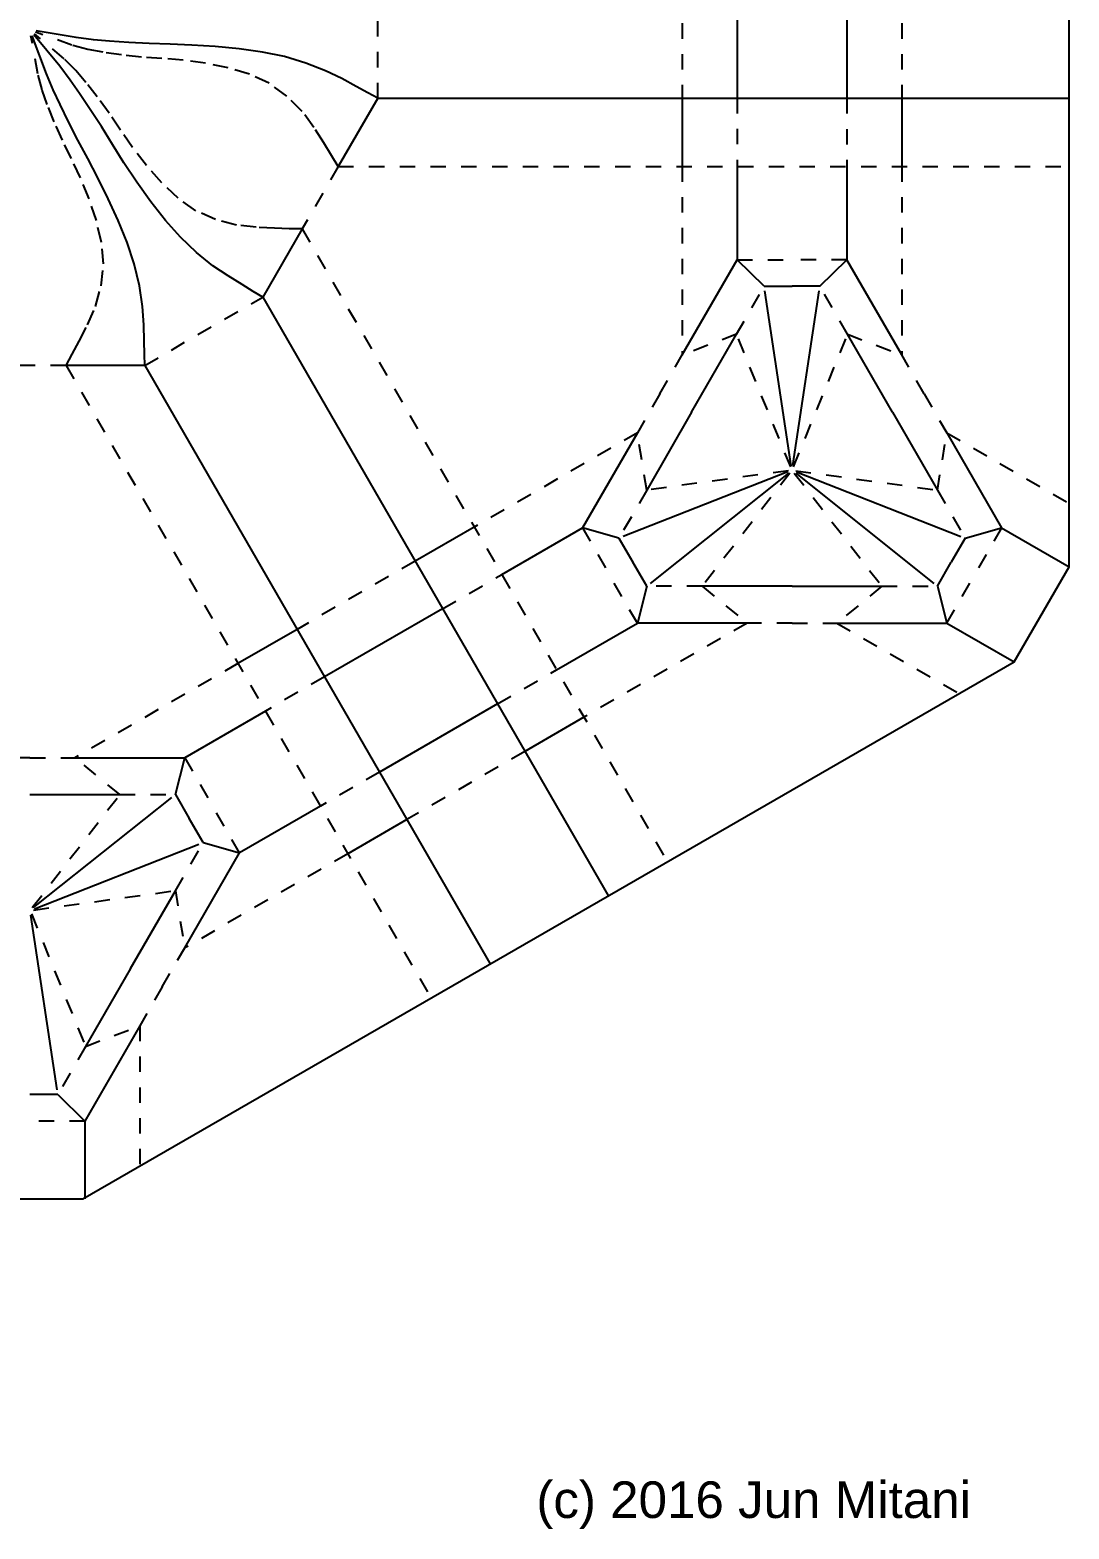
# Model space of a CAD drawing. Extents: x 11 to 201, y -288 to -9.
# Drawn here: x 106 to 201.4, y -287.6 to -150.1 of the extents above; entities that cross this region are included whole.
import ezdxf

# ---------------------------------------------------------------- set-up
doc = ezdxf.new("R2010")
doc.units = 0
for name, pattern in [('AI-LINETYPE-10', [2.822222, 1.411111, -1.411111]), ('AI-LINETYPE-11', [2.822222, 1.411111, -1.411111]), ('AI-LINETYPE-12', [2.822222, 1.411111, -1.411111]), ('AI-LINETYPE-17', [2.822222, 1.411111, -1.411111]), ('AI-LINETYPE-18', [2.822222, 1.411111, -1.411111]), ('AI-LINETYPE-19', [2.822222, 1.411111, -1.411111]), ('AI-LINETYPE-190', [2.822222, 1.411111, -1.411111]), ('AI-LINETYPE-191', [2.822222, 1.411111, -1.411111]), ('AI-LINETYPE-193', [2.822222, 1.411111, -1.411111]), ('AI-LINETYPE-195', [2.822222, 1.411111, -1.411111]), ('AI-LINETYPE-196', [2.822222, 1.411111, -1.411111]), ('AI-LINETYPE-197', [2.822222, 1.411111, -1.411111]), ('AI-LINETYPE-201', [2.822222, 1.411111, -1.411111]), ('AI-LINETYPE-202', [2.822222, 1.411111, -1.411111]), ('AI-LINETYPE-203', [2.822222, 1.411111, -1.411111]), ('AI-LINETYPE-204', [2.822222, 1.411111, -1.411111]), ('AI-LINETYPE-205', [2.822222, 1.411111, -1.411111]), ('AI-LINETYPE-206', [2.822222, 1.411111, -1.411111]), ('AI-LINETYPE-207', [2.822222, 1.411111, -1.411111]), ('AI-LINETYPE-208', [2.822222, 1.411111, -1.411111]), ('AI-LINETYPE-209', [2.822222, 1.411111, -1.411111]), ('AI-LINETYPE-210', [2.822222, 1.411111, -1.411111]), ('AI-LINETYPE-211', [2.822222, 1.411111, -1.411111]), ('AI-LINETYPE-212', [2.822222, 1.411111, -1.411111]), ('AI-LINETYPE-213', [2.822222, 1.411111, -1.411111]), ('AI-LINETYPE-214', [2.822222, 1.411111, -1.411111]), ('AI-LINETYPE-215', [2.822222, 1.411111, -1.411111]), ('AI-LINETYPE-216', [2.822222, 1.411111, -1.411111]), ('AI-LINETYPE-217', [2.822222, 1.411111, -1.411111]), ('AI-LINETYPE-218', [2.822222, 1.411111, -1.411111]), ('AI-LINETYPE-219', [2.822222, 1.411111, -1.411111]), ('AI-LINETYPE-220', [2.822222, 1.411111, -1.411111]), ('AI-LINETYPE-221', [2.822222, 1.411111, -1.411111]), ('AI-LINETYPE-222', [2.822222, 1.411111, -1.411111]), ('AI-LINETYPE-223', [2.822222, 1.411111, -1.411111]), ('AI-LINETYPE-224', [2.822222, 1.411111, -1.411111]), ('AI-LINETYPE-225', [2.822222, 1.411111, -1.411111]), ('AI-LINETYPE-226', [2.822222, 1.411111, -1.411111]), ('AI-LINETYPE-227', [2.822222, 1.411111, -1.411111]), ('AI-LINETYPE-228', [2.822222, 1.411111, -1.411111]), ('AI-LINETYPE-229', [2.822222, 1.411111, -1.411111]), ('AI-LINETYPE-230', [2.822222, 1.411111, -1.411111]), ('AI-LINETYPE-231', [2.822222, 1.411111, -1.411111]), ('AI-LINETYPE-232', [2.822222, 1.411111, -1.411111]), ('AI-LINETYPE-233', [2.822222, 1.411111, -1.411111]), ('AI-LINETYPE-234', [2.822222, 1.411111, -1.411111]), ('AI-LINETYPE-235', [2.822222, 1.411111, -1.411111]), ('AI-LINETYPE-236', [2.822222, 1.411111, -1.411111]), ('AI-LINETYPE-237', [2.822222, 1.411111, -1.411111]), ('AI-LINETYPE-238', [2.822222, 1.411111, -1.411111]), ('AI-LINETYPE-239', [2.822222, 1.411111, -1.411111]), ('AI-LINETYPE-240', [2.822222, 1.411111, -1.411111]), ('AI-LINETYPE-241', [2.822222, 1.411111, -1.411111]), ('AI-LINETYPE-242', [2.822222, 1.411111, -1.411111]), ('AI-LINETYPE-243', [2.822222, 1.411111, -1.411111]), ('AI-LINETYPE-244', [2.822222, 1.411111, -1.411111]), ('AI-LINETYPE-245', [2.822222, 1.411111, -1.411111]), ('AI-LINETYPE-246', [2.822222, 1.411111, -1.411111]), ('AI-LINETYPE-247', [2.822222, 1.411111, -1.411111]), ('AI-LINETYPE-248', [2.822222, 1.411111, -1.411111]), ('AI-LINETYPE-249', [2.822222, 1.411111, -1.411111]), ('AI-LINETYPE-250', [2.822222, 1.411111, -1.411111]), ('AI-LINETYPE-251', [2.822222, 1.411111, -1.411111]), ('AI-LINETYPE-252', [2.822222, 1.411111, -1.411111]), ('AI-LINETYPE-253', [2.822222, 1.411111, -1.411111]), ('AI-LINETYPE-254', [2.822222, 1.411111, -1.411111]), ('AI-LINETYPE-255', [2.822222, 1.411111, -1.411111]), ('AI-LINETYPE-256', [2.822222, 1.411111, -1.411111]), ('AI-LINETYPE-257', [2.822222, 1.411111, -1.411111]), ('AI-LINETYPE-258', [2.822222, 1.411111, -1.411111]), ('AI-LINETYPE-259', [2.822222, 1.411111, -1.411111]), ('AI-LINETYPE-26', [2.822222, 1.411111, -1.411111]), ('AI-LINETYPE-260', [2.822222, 1.411111, -1.411111]), ('AI-LINETYPE-261', [2.822222, 1.411111, -1.411111]), ('AI-LINETYPE-262', [2.822222, 1.411111, -1.411111]), ('AI-LINETYPE-263', [2.822222, 1.411111, -1.411111]), ('AI-LINETYPE-264', [2.822222, 1.411111, -1.411111]), ('AI-LINETYPE-265', [2.822222, 1.411111, -1.411111]), ('AI-LINETYPE-27', [2.822222, 1.411111, -1.411111]), ('AI-LINETYPE-31', [2.822222, 1.411111, -1.411111]), ('AI-LINETYPE-32', [2.822222, 1.411111, -1.411111]), ('AI-LINETYPE-50', [2.822222, 1.411111, -1.411111]), ('AI-LINETYPE-52', [2.822222, 1.411111, -1.411111]), ('AI-LINETYPE-57', [2.822222, 1.411111, -1.411111]), ('AI-LINETYPE-58', [2.822222, 1.411111, -1.411111]), ('AI-LINETYPE-59', [2.822222, 1.411111, -1.411111]), ('AI-LINETYPE-60', [2.822222, 1.411111, -1.411111]), ('AI-LINETYPE-61', [2.822222, 1.411111, -1.411111]), ('AI-LINETYPE-62', [2.822222, 1.411111, -1.411111]), ('AI-LINETYPE-63', [2.822222, 1.411111, -1.411111]), ('AI-LINETYPE-64', [2.822222, 1.411111, -1.411111]), ('AI-LINETYPE-65', [2.822222, 1.411111, -1.411111])]:
    doc.linetypes.add(name, pattern=pattern)
for name, color, linetype in [('CUTLINE', 7, 'CONTINUOUS'), ('MOUNTAINLINE', 7, 'CONTINUOUS'), ('TEXT', 7, 'CONTINUOUS'), ('VALLEYLINE', 7, 'CONTINUOUS')]:
    doc.layers.add(name, color=color, linetype=linetype)

# ---------------------------------------------------------------- blocks, each defined once
blk = doc.blocks.new('BLOCK_11')
at = {"layer": 'VALLEYLINE', "color": 250, "linetype": 'AI-LINETYPE-10'}
blk.add_lwpolyline([(109.35, -180.89), (109.92, -179.85), (110.55, -178.66), (111.33, -177.16), (112.06, -175.48), (112.58, -173.58), (112.79, -171.59), (112.6, -169.62), (112.13, -167.61), (111.46, -165.61), (110.68, -163.68), (109.84, -161.92), (109.01, -160.23), (108.26, -158.55), (107.63, -156.97), (107.15, -155.62), (106.76, -154.16), (106.13, -150.66)], dxfattribs=at)
blk = doc.blocks.new('BLOCK_12')
at = {"layer": 'VALLEYLINE', "color": 250, "linetype": 'AI-LINETYPE-11'}
blk.add_lwpolyline([(131.02, -168.37), (129.84, -168.35), (128.49, -168.3), (126.8, -168.22), (124.99, -168.02), (123.08, -167.51), (121.25, -166.7), (119.64, -165.56), (118.14, -164.14), (116.73, -162.57), (115.46, -160.92), (114.35, -159.31), (113.31, -157.75), (112.22, -156.26), (111.17, -154.93), (110.24, -153.84), (109.17, -152.77), (106.46, -150.47)], dxfattribs=at)
blk = doc.blocks.new('BLOCK_13')
at = {"layer": 'VALLEYLINE', "color": 250, "linetype": 'AI-LINETYPE-12'}
blk.add_lwpolyline([(134.33, -162.64), (133.72, -161.63), (133, -160.48), (132.09, -159.06), (131.01, -157.59), (129.62, -156.19), (128, -155.01), (126.2, -154.19), (124.23, -153.6), (122.16, -153.17), (120.09, -152.89), (118.15, -152.74), (116.28, -152.61), (114.44, -152.41), (112.76, -152.17), (111.35, -151.91), (109.89, -151.52), (106.55, -150.32)], dxfattribs=at)
blk = doc.blocks.new('BLOCK_100')
at = {"layer": 'VALLEYLINE', "color": 250, "linetype": 'AI-LINETYPE-190'}
blk.add_lwpolyline([(106.25, -230.62), (114.08, -220.51)], dxfattribs=at)
blk = doc.blocks.new('BLOCK_101')
at = {"layer": 'VALLEYLINE', "color": 250, "linetype": 'AI-LINETYPE-191'}
blk.add_lwpolyline([(114.28, -220.24), (119.38, -220.24)], dxfattribs=at)
blk = doc.blocks.new('BLOCK_103')
at = {"layer": 'VALLEYLINE', "color": 250, "linetype": 'AI-LINETYPE-193'}
blk.add_lwpolyline([(106.04, -216.87), (101.92, -216.87)], dxfattribs=at)
blk = doc.blocks.new('BLOCK_105')
at = {"layer": 'VALLEYLINE', "color": 250, "linetype": 'AI-LINETYPE-195'}
blk.add_lwpolyline([(114.28, -220.24), (110.16, -216.87)], dxfattribs=at)
blk = doc.blocks.new('BLOCK_106')
at = {"layer": 'VALLEYLINE', "color": 250, "linetype": 'AI-LINETYPE-196'}
blk.add_lwpolyline([(106.04, -216.87), (110.16, -216.87)], dxfattribs=at)
blk = doc.blocks.new('BLOCK_107')
at = {"layer": 'VALLEYLINE', "color": 250, "linetype": 'AI-LINETYPE-197'}
blk.add_lwpolyline([(120.24, -216.87), (122.75, -221.24)], dxfattribs=at)
blk = doc.blocks.new('BLOCK_109')
at = {"layer": 'VALLEYLINE', "color": 250, "linetype": 'AI-LINETYPE-201'}
blk.add_lwpolyline([(106.37, -230.84), (119.05, -229.11)], dxfattribs=at)
blk = doc.blocks.new('BLOCK_110')
at = {"layer": 'VALLEYLINE', "color": 250, "linetype": 'AI-LINETYPE-202'}
blk.add_lwpolyline([(119.38, -229.07), (121.93, -224.65)], dxfattribs=at)
blk = doc.blocks.new('BLOCK_111')
at = {"layer": 'VALLEYLINE', "color": 250, "linetype": 'AI-LINETYPE-203'}
blk.add_lwpolyline([(106.17, -231.2), (111.01, -243.04)], dxfattribs=at)
blk = doc.blocks.new('BLOCK_112')
at = {"layer": 'VALLEYLINE', "color": 250, "linetype": 'AI-LINETYPE-204'}
blk.add_lwpolyline([(111.13, -243.35), (108.59, -247.76)], dxfattribs=at)
blk = doc.blocks.new('BLOCK_113')
at = {"layer": 'VALLEYLINE', "color": 250, "linetype": 'AI-LINETYPE-205'}
blk.add_lwpolyline([(119.38, -229.07), (120.24, -234.32)], dxfattribs=at)
blk = doc.blocks.new('BLOCK_114')
at = {"layer": 'VALLEYLINE', "color": 250, "linetype": 'AI-LINETYPE-206'}
blk.add_lwpolyline([(118.17, -237.89), (120.24, -234.32)], dxfattribs=at)
blk = doc.blocks.new('BLOCK_115')
at = {"layer": 'VALLEYLINE', "color": 250, "linetype": 'AI-LINETYPE-207'}
blk.add_lwpolyline([(125.27, -225.6), (122.75, -221.24)], dxfattribs=at)
blk = doc.blocks.new('BLOCK_116')
at = {"layer": 'VALLEYLINE', "color": 250, "linetype": 'AI-LINETYPE-208'}
blk.add_lwpolyline([(111.13, -243.35), (116.11, -241.46)], dxfattribs=at)
blk = doc.blocks.new('BLOCK_117')
at = {"layer": 'VALLEYLINE', "color": 250, "linetype": 'AI-LINETYPE-209'}
blk.add_lwpolyline([(118.17, -237.89), (116.11, -241.46)], dxfattribs=at)
blk = doc.blocks.new('BLOCK_118')
at = {"layer": 'VALLEYLINE', "color": 250, "linetype": 'AI-LINETYPE-210'}
blk.add_lwpolyline([(111.08, -250.19), (106.04, -250.19)], dxfattribs=at)
blk = doc.blocks.new('BLOCK_119')
at = {"layer": 'VALLEYLINE', "color": 250, "linetype": 'AI-LINETYPE-211'}
blk.add_lwpolyline([(116.11, -241.46), (116.11, -254.42)], dxfattribs=at)
blk = doc.blocks.new('BLOCK_120')
at = {"layer": 'VALLEYLINE', "color": 250, "linetype": 'AI-LINETYPE-214'}
blk.add_lwpolyline([(151.46, -216.29), (151.46, -216.29)], dxfattribs=at)
at = {"layer": 'VALLEYLINE', "color": 250, "linetype": 'AI-LINETYPE-215'}
blk.add_lwpolyline([(151.46, -216.29), (151.46, -216.29)], dxfattribs=at)
at = {"layer": 'VALLEYLINE', "color": 250, "linetype": 'AI-LINETYPE-213'}
blk.add_lwpolyline([(140.63, -222.55), (140.63, -222.55)], dxfattribs=at)
at = {"layer": 'VALLEYLINE', "color": 250, "linetype": 'AI-LINETYPE-212'}
blk.add_lwpolyline([(135.21, -225.68), (120.24, -234.32)], dxfattribs=at)
blk = doc.blocks.new('BLOCK_121')
at = {"layer": 'VALLEYLINE', "color": 250, "linetype": 'AI-LINETYPE-217'}
blk.add_lwpolyline([(141.39, -198.84), (130.55, -205.1)], dxfattribs=at)
at = {"layer": 'VALLEYLINE', "color": 250, "linetype": 'AI-LINETYPE-218'}
blk.add_lwpolyline([(141.39, -198.84), (141.39, -198.84)], dxfattribs=at)
at = {"layer": 'VALLEYLINE', "color": 250, "linetype": 'AI-LINETYPE-216'}
blk.add_lwpolyline([(125.13, -208.23), (110.16, -216.87)], dxfattribs=at)
blk = doc.blocks.new('BLOCK_122')
at = {"layer": 'VALLEYLINE', "color": 250, "linetype": 'AI-LINETYPE-220'}
blk.add_lwpolyline([(176.18, -190.77), (184.02, -200.89)], dxfattribs=at)
blk = doc.blocks.new('BLOCK_123')
at = {"layer": 'VALLEYLINE', "color": 250, "linetype": 'AI-LINETYPE-221'}
blk.add_lwpolyline([(184.22, -201.15), (189.32, -201.15)], dxfattribs=at)
blk = doc.blocks.new('BLOCK_124')
at = {"layer": 'VALLEYLINE', "color": 250, "linetype": 'AI-LINETYPE-222'}
blk.add_lwpolyline([(175.77, -190.77), (167.94, -200.89)], dxfattribs=at)
blk = doc.blocks.new('BLOCK_125')
at = {"layer": 'VALLEYLINE', "color": 250, "linetype": 'AI-LINETYPE-223'}
blk.add_lwpolyline([(167.73, -201.15), (162.64, -201.15)], dxfattribs=at)
blk = doc.blocks.new('BLOCK_126')
at = {"layer": 'VALLEYLINE', "color": 250, "linetype": 'AI-LINETYPE-224'}
blk.add_lwpolyline([(184.22, -201.15), (180.1, -204.52)], dxfattribs=at)
blk = doc.blocks.new('BLOCK_127')
at = {"layer": 'VALLEYLINE', "color": 250, "linetype": 'AI-LINETYPE-225'}
blk.add_lwpolyline([(175.98, -204.52), (180.1, -204.52)], dxfattribs=at)
blk = doc.blocks.new('BLOCK_128')
at = {"layer": 'VALLEYLINE', "color": 250, "linetype": 'AI-LINETYPE-226'}
blk.add_lwpolyline([(190.17, -204.52), (192.69, -200.16)], dxfattribs=at)
blk = doc.blocks.new('BLOCK_129')
at = {"layer": 'VALLEYLINE', "color": 250, "linetype": 'AI-LINETYPE-227'}
blk.add_lwpolyline([(167.73, -201.15), (171.85, -204.52)], dxfattribs=at)
blk = doc.blocks.new('BLOCK_130')
at = {"layer": 'VALLEYLINE', "color": 250, "linetype": 'AI-LINETYPE-228'}
blk.add_lwpolyline([(175.98, -204.52), (171.85, -204.52)], dxfattribs=at)
blk = doc.blocks.new('BLOCK_131')
at = {"layer": 'VALLEYLINE', "color": 250, "linetype": 'AI-LINETYPE-229'}
blk.add_lwpolyline([(161.78, -204.52), (159.26, -200.16)], dxfattribs=at)
blk = doc.blocks.new('BLOCK_132')
at = {"layer": 'VALLEYLINE', "color": 250, "linetype": 'AI-LINETYPE-230'}
blk.add_lwpolyline([(180.1, -204.52), (191.21, -210.93)], dxfattribs=at)
blk = doc.blocks.new('BLOCK_133')
at = {"layer": 'VALLEYLINE', "color": 250, "linetype": 'AI-LINETYPE-233'}
blk.add_lwpolyline([(171.85, -204.52), (171.85, -204.52)], dxfattribs=at)
at = {"layer": 'VALLEYLINE', "color": 250, "linetype": 'AI-LINETYPE-232'}
blk.add_lwpolyline([(156.88, -213.16), (156.88, -213.16)], dxfattribs=at)
at = {"layer": 'VALLEYLINE', "color": 250, "linetype": 'AI-LINETYPE-231'}
blk.add_lwpolyline([(151.46, -216.29), (151.46, -216.29)], dxfattribs=at)
blk = doc.blocks.new('BLOCK_134')
at = {"layer": 'VALLEYLINE', "color": 250, "linetype": 'AI-LINETYPE-234'}
blk.add_lwpolyline([(175.64, -190.55), (162.97, -192.28)], dxfattribs=at)
blk = doc.blocks.new('BLOCK_135')
at = {"layer": 'VALLEYLINE', "color": 250, "linetype": 'AI-LINETYPE-235'}
blk.add_lwpolyline([(162.64, -192.33), (160.09, -196.74)], dxfattribs=at)
blk = doc.blocks.new('BLOCK_136')
at = {"layer": 'VALLEYLINE', "color": 250, "linetype": 'AI-LINETYPE-236'}
blk.add_lwpolyline([(175.85, -190.2), (171.01, -178.35)], dxfattribs=at)
blk = doc.blocks.new('BLOCK_137')
at = {"layer": 'VALLEYLINE', "color": 250, "linetype": 'AI-LINETYPE-237'}
blk.add_lwpolyline([(170.88, -178.04), (173.43, -173.63)], dxfattribs=at)
blk = doc.blocks.new('BLOCK_138')
at = {"layer": 'VALLEYLINE', "color": 250, "linetype": 'AI-LINETYPE-238'}
blk.add_lwpolyline([(162.64, -192.33), (161.78, -187.07)], dxfattribs=at)
blk = doc.blocks.new('BLOCK_139')
at = {"layer": 'VALLEYLINE', "color": 250, "linetype": 'AI-LINETYPE-239'}
blk.add_lwpolyline([(163.84, -183.5), (161.78, -187.07)], dxfattribs=at)
blk = doc.blocks.new('BLOCK_140')
at = {"layer": 'VALLEYLINE', "color": 250, "linetype": 'AI-LINETYPE-240'}
blk.add_lwpolyline([(156.74, -195.79), (159.26, -200.16)], dxfattribs=at)
blk = doc.blocks.new('BLOCK_141')
at = {"layer": 'VALLEYLINE', "color": 250, "linetype": 'AI-LINETYPE-241'}
blk.add_lwpolyline([(170.88, -178.04), (165.9, -179.93)], dxfattribs=at)
blk = doc.blocks.new('BLOCK_142')
at = {"layer": 'VALLEYLINE', "color": 250, "linetype": 'AI-LINETYPE-242'}
blk.add_lwpolyline([(163.84, -183.5), (165.9, -179.93)], dxfattribs=at)
blk = doc.blocks.new('BLOCK_143')
at = {"layer": 'VALLEYLINE', "color": 250, "linetype": 'AI-LINETYPE-243'}
blk.add_lwpolyline([(170.94, -171.21), (175.98, -171.21)], dxfattribs=at)
blk = doc.blocks.new('BLOCK_144')
at = {"layer": 'VALLEYLINE', "color": 250, "linetype": 'AI-LINETYPE-246'}
blk.add_lwpolyline([(161.78, -187.07), (161.78, -187.07)], dxfattribs=at)
at = {"layer": 'VALLEYLINE', "color": 250, "linetype": 'AI-LINETYPE-245'}
blk.add_lwpolyline([(146.81, -195.72), (146.81, -195.72)], dxfattribs=at)
at = {"layer": 'VALLEYLINE', "color": 250, "linetype": 'AI-LINETYPE-244'}
blk.add_lwpolyline([(141.39, -198.84), (141.39, -198.84)], dxfattribs=at)
blk = doc.blocks.new('BLOCK_145')
at = {"layer": 'VALLEYLINE', "color": 250, "linetype": 'AI-LINETYPE-247'}
blk.add_lwpolyline([(176.11, -190.2), (180.95, -178.35)], dxfattribs=at)
blk = doc.blocks.new('BLOCK_146')
at = {"layer": 'VALLEYLINE', "color": 250, "linetype": 'AI-LINETYPE-248'}
blk.add_lwpolyline([(181.07, -178.04), (178.53, -173.63)], dxfattribs=at)
blk = doc.blocks.new('BLOCK_147')
at = {"layer": 'VALLEYLINE', "color": 250, "linetype": 'AI-LINETYPE-249'}
blk.add_lwpolyline([(176.31, -190.55), (188.99, -192.28)], dxfattribs=at)
blk = doc.blocks.new('BLOCK_148')
at = {"layer": 'VALLEYLINE', "color": 250, "linetype": 'AI-LINETYPE-250'}
blk.add_lwpolyline([(189.32, -192.33), (191.87, -196.74)], dxfattribs=at)
blk = doc.blocks.new('BLOCK_149')
at = {"layer": 'VALLEYLINE', "color": 250, "linetype": 'AI-LINETYPE-251'}
blk.add_lwpolyline([(181.07, -178.04), (186.05, -179.93)], dxfattribs=at)
blk = doc.blocks.new('BLOCK_150')
at = {"layer": 'VALLEYLINE', "color": 250, "linetype": 'AI-LINETYPE-252'}
blk.add_lwpolyline([(188.11, -183.5), (186.05, -179.93)], dxfattribs=at)
blk = doc.blocks.new('BLOCK_151')
at = {"layer": 'VALLEYLINE', "color": 250, "linetype": 'AI-LINETYPE-253'}
blk.add_lwpolyline([(181.01, -171.21), (175.98, -171.21)], dxfattribs=at)
blk = doc.blocks.new('BLOCK_152')
at = {"layer": 'VALLEYLINE', "color": 250, "linetype": 'AI-LINETYPE-254'}
blk.add_lwpolyline([(189.32, -192.33), (190.17, -187.07)], dxfattribs=at)
blk = doc.blocks.new('BLOCK_153')
at = {"layer": 'VALLEYLINE', "color": 250, "linetype": 'AI-LINETYPE-255'}
blk.add_lwpolyline([(188.11, -183.5), (190.17, -187.07)], dxfattribs=at)
blk = doc.blocks.new('BLOCK_154')
at = {"layer": 'VALLEYLINE', "color": 250, "linetype": 'AI-LINETYPE-256'}
blk.add_lwpolyline([(195.21, -195.79), (192.69, -200.16)], dxfattribs=at)
blk = doc.blocks.new('BLOCK_155')
at = {"layer": 'VALLEYLINE', "color": 250, "linetype": 'AI-LINETYPE-257'}
blk.add_lwpolyline([(190.17, -187.07), (201.4, -193.55)], dxfattribs=at)
blk = doc.blocks.new('BLOCK_156')
at = {"layer": 'VALLEYLINE', "color": 250, "linetype": 'AI-LINETYPE-260'}
blk.add_lwpolyline([(186.05, -143.87), (186.05, -143.87)], dxfattribs=at)
at = {"layer": 'VALLEYLINE', "color": 250, "linetype": 'AI-LINETYPE-261'}
blk.add_lwpolyline([(186.05, -143.87), (186.05, -143.87)], dxfattribs=at)
at = {"layer": 'VALLEYLINE', "color": 250, "linetype": 'AI-LINETYPE-259'}
blk.add_lwpolyline([(186.05, -156.39), (186.05, -156.39)], dxfattribs=at)
at = {"layer": 'VALLEYLINE', "color": 250, "linetype": 'AI-LINETYPE-258'}
blk.add_lwpolyline([(186.05, -162.64), (186.05, -179.93)], dxfattribs=at)
blk = doc.blocks.new('BLOCK_157')
at = {"layer": 'VALLEYLINE', "color": 250, "linetype": 'AI-LINETYPE-263'}
blk.add_lwpolyline([(165.9, -143.87), (165.9, -156.38)], dxfattribs=at)
at = {"layer": 'VALLEYLINE', "color": 250, "linetype": 'AI-LINETYPE-264'}
blk.add_lwpolyline([(165.9, -143.87), (165.9, -143.87)], dxfattribs=at)
at = {"layer": 'VALLEYLINE', "color": 250, "linetype": 'AI-LINETYPE-262'}
blk.add_lwpolyline([(165.9, -162.64), (165.9, -179.93)], dxfattribs=at)
blk = doc.blocks.new('BLOCK_231')
at = {"layer": 'MOUNTAINLINE', "color": 250}
blk.add_lwpolyline([(137.95, -156.38), (137.95, -156.38), (137.04, -155.88), (135.99, -155.3), (134.67, -154.59), (133.16, -153.86), (131.37, -153.16), (129.41, -152.57), (127.38, -152.16), (125.23, -151.86), (123.03, -151.65), (120.89, -151.51), (118.9, -151.43), (116.99, -151.37), (115.1, -151.27), (113.35, -151.15), (111.86, -151.02), (110.29, -150.82), (106.6, -150.22)], dxfattribs=at)
blk = doc.blocks.new('BLOCK_240')
at = {"layer": 'MOUNTAINLINE', "color": 250}
blk.add_lwpolyline([(127.41, -174.63), (126.52, -174.1), (125.5, -173.48), (124.22, -172.69), (122.83, -171.75), (121.33, -170.55), (119.84, -169.14), (118.47, -167.59), (117.14, -165.88), (115.85, -164.09), (114.66, -162.3), (113.6, -160.62), (112.59, -158.99), (111.56, -157.41), (110.58, -155.95), (109.72, -154.72), (108.77, -153.46), (106.4, -150.57)], dxfattribs=at)
blk = doc.blocks.new('BLOCK_241')
at = {"layer": 'MOUNTAINLINE', "color": 250}
blk.add_lwpolyline([(116.57, -180.89), (116.57, -180.89), (116.56, -179.85), (116.53, -178.66), (116.49, -177.16), (116.37, -175.48), (116.08, -173.58), (115.61, -171.59), (114.95, -169.62), (114.13, -167.61), (113.22, -165.61), (112.27, -163.68), (111.34, -161.92), (110.44, -160.23), (109.58, -158.55), (108.81, -156.97), (108.18, -155.61), (107.56, -154.16), (106.24, -150.66)], dxfattribs=at)
blk = doc.blocks.new('BLOCK_320')
at = {"layer": 'MOUNTAINLINE', "color": 250}
blk.add_lwpolyline([(106.37, -230.62), (119.05, -220.51)], dxfattribs=at)
blk = doc.blocks.new('BLOCK_322')
at = {"layer": 'MOUNTAINLINE', "color": 250}
blk.add_lwpolyline([(119.38, -220.24), (120.24, -216.87)], dxfattribs=at)
blk = doc.blocks.new('BLOCK_323')
at = {"layer": 'MOUNTAINLINE', "color": 250}
blk.add_lwpolyline([(106.44, -230.73), (121.53, -224.81)], dxfattribs=at)
blk = doc.blocks.new('BLOCK_324')
at = {"layer": 'MOUNTAINLINE', "color": 250}
blk.add_lwpolyline([(106.1, -231.31), (108.52, -247.34)], dxfattribs=at)
blk = doc.blocks.new('BLOCK_325')
at = {"layer": 'MOUNTAINLINE', "color": 250}
blk.add_lwpolyline([(121.93, -224.65), (125.27, -225.6)], dxfattribs=at)
blk = doc.blocks.new('BLOCK_326')
at = {"layer": 'MOUNTAINLINE', "color": 250}
blk.add_lwpolyline([(108.59, -247.76), (111.08, -250.19)], dxfattribs=at)
blk = doc.blocks.new('BLOCK_327')
at = {"layer": 'MOUNTAINLINE', "color": 250}
blk.add_lwpolyline([(111.08, -250.19), (111.08, -257.33)], dxfattribs=at)
blk = doc.blocks.new('BLOCK_328')
at = {"layer": 'MOUNTAINLINE', "color": 250}
for points in [[(148.95, -211.93), (138.11, -218.19)], [(148.95, -211.93), (148.95, -211.93)], [(138.11, -218.19), (138.11, -218.19)], [(132.69, -221.32), (125.27, -225.6)]]:
    blk.add_lwpolyline(points, dxfattribs=at)
blk = doc.blocks.new('BLOCK_329')
at = {"layer": 'MOUNTAINLINE', "color": 250}
for points in [[(143.91, -203.21), (143.91, -203.21)], [(143.91, -203.21), (143.91, -203.21)], [(133.07, -209.46), (133.07, -209.46)], [(127.65, -212.59), (120.24, -216.87)]]:
    blk.add_lwpolyline(points, dxfattribs=at)
blk = doc.blocks.new('BLOCK_333')
at = {"layer": 'MOUNTAINLINE', "color": 250}
blk.add_lwpolyline([(106.04, -220.24), (114.28, -220.24)], dxfattribs=at)
blk = doc.blocks.new('BLOCK_334')
at = {"layer": 'MOUNTAINLINE', "color": 250}
blk.add_lwpolyline([(115.26, -236.21), (119.38, -229.07)], dxfattribs=at)
blk = doc.blocks.new('BLOCK_335')
at = {"layer": 'MOUNTAINLINE', "color": 250}
blk.add_lwpolyline([(115.26, -236.21), (111.13, -243.35)], dxfattribs=at)
blk = doc.blocks.new('BLOCK_340')
at = {"layer": 'MOUNTAINLINE', "color": 250}
blk.add_lwpolyline([(119.38, -220.24), (120.66, -222.45)], dxfattribs=at)
blk = doc.blocks.new('BLOCK_341')
at = {"layer": 'MOUNTAINLINE', "color": 250}
blk.add_lwpolyline([(121.93, -224.65), (120.66, -222.45)], dxfattribs=at)
blk = doc.blocks.new('BLOCK_342')
at = {"layer": 'MOUNTAINLINE', "color": 250}
blk.add_lwpolyline([(108.59, -247.76), (106.04, -247.76)], dxfattribs=at)
blk = doc.blocks.new('BLOCK_347')
at = {"layer": 'MOUNTAINLINE', "color": 250}
blk.add_lwpolyline([(110.16, -216.87), (120.24, -216.87)], dxfattribs=at)
blk = doc.blocks.new('BLOCK_348')
at = {"layer": 'MOUNTAINLINE', "color": 250}
blk.add_lwpolyline([(116.11, -241.46), (111.08, -250.19)], dxfattribs=at)
blk = doc.blocks.new('BLOCK_349')
at = {"layer": 'MOUNTAINLINE', "color": 250}
blk.add_lwpolyline([(120.24, -234.32), (125.27, -225.6)], dxfattribs=at)
blk = doc.blocks.new('BLOCK_350')
at = {"layer": 'MOUNTAINLINE', "color": 250}
blk.add_lwpolyline([(176.31, -190.77), (188.99, -200.89)], dxfattribs=at)
blk = doc.blocks.new('BLOCK_351')
at = {"layer": 'MOUNTAINLINE', "color": 250}
blk.add_lwpolyline([(175.64, -190.77), (162.97, -200.89)], dxfattribs=at)
blk = doc.blocks.new('BLOCK_352')
at = {"layer": 'MOUNTAINLINE', "color": 250}
blk.add_lwpolyline([(189.32, -201.15), (190.17, -204.52)], dxfattribs=at)
blk = doc.blocks.new('BLOCK_353')
at = {"layer": 'MOUNTAINLINE', "color": 250}
blk.add_lwpolyline([(162.64, -201.15), (161.78, -204.52)], dxfattribs=at)
blk = doc.blocks.new('BLOCK_354')
at = {"layer": 'MOUNTAINLINE', "color": 250}
blk.add_lwpolyline([(190.17, -204.52), (196.36, -208.09)], dxfattribs=at)
blk = doc.blocks.new('BLOCK_355')
at = {"layer": 'MOUNTAINLINE', "color": 250}
blk.add_lwpolyline([(175.58, -190.66), (160.48, -196.58)], dxfattribs=at)
blk = doc.blocks.new('BLOCK_356')
at = {"layer": 'MOUNTAINLINE', "color": 250}
blk.add_lwpolyline([(175.91, -190.09), (173.49, -174.05)], dxfattribs=at)
blk = doc.blocks.new('BLOCK_357')
at = {"layer": 'MOUNTAINLINE', "color": 250}
blk.add_lwpolyline([(160.09, -196.74), (156.74, -195.79)], dxfattribs=at)
blk = doc.blocks.new('BLOCK_358')
at = {"layer": 'MOUNTAINLINE', "color": 250}
blk.add_lwpolyline([(173.43, -173.63), (170.94, -171.21)], dxfattribs=at)
blk = doc.blocks.new('BLOCK_359')
at = {"layer": 'MOUNTAINLINE', "color": 250}
blk.add_lwpolyline([(176.04, -190.08), (178.46, -174.05)], dxfattribs=at)
blk = doc.blocks.new('BLOCK_360')
at = {"layer": 'MOUNTAINLINE', "color": 250}
blk.add_lwpolyline([(176.38, -190.66), (191.47, -196.58)], dxfattribs=at)
blk = doc.blocks.new('BLOCK_361')
at = {"layer": 'MOUNTAINLINE', "color": 250}
blk.add_lwpolyline([(178.53, -173.63), (181.01, -171.21)], dxfattribs=at)
blk = doc.blocks.new('BLOCK_362')
at = {"layer": 'MOUNTAINLINE', "color": 250}
blk.add_lwpolyline([(191.87, -196.74), (195.21, -195.79)], dxfattribs=at)
blk = doc.blocks.new('BLOCK_363')
at = {"layer": 'MOUNTAINLINE', "color": 250}
blk.add_lwpolyline([(195.21, -195.79), (201.4, -199.37)], dxfattribs=at)
blk = doc.blocks.new('BLOCK_364')
at = {"layer": 'MOUNTAINLINE', "color": 250}
for points in [[(181.01, -143.87), (181.01, -156.39)], [(181.01, -143.87), (181.01, -143.87)], [(181.01, -156.39), (181.01, -156.39)], [(181.01, -162.64), (181.01, -171.21)]]:
    blk.add_lwpolyline(points, dxfattribs=at)
blk = doc.blocks.new('BLOCK_365')
at = {"layer": 'MOUNTAINLINE', "color": 250}
for points in [[(170.94, -143.87), (170.94, -143.87)], [(170.94, -143.87), (170.94, -143.87)], [(170.94, -156.38), (170.94, -156.38)], [(170.94, -162.64), (170.94, -171.21)]]:
    blk.add_lwpolyline(points, dxfattribs=at)
blk = doc.blocks.new('BLOCK_366')
at = {"layer": 'MOUNTAINLINE', "color": 250}
for points in [[(149.33, -200.08), (156.74, -195.79)], [(156.74, -195.79), (156.74, -195.79)], [(149.33, -200.08), (149.33, -200.08)], [(149.33, -200.08), (149.33, -200.08)], [(143.91, -203.21), (143.91, -203.21)]]:
    blk.add_lwpolyline(points, dxfattribs=at)
blk = doc.blocks.new('BLOCK_367')
at = {"layer": 'MOUNTAINLINE', "color": 250}
for points in [[(161.78, -204.52), (161.78, -204.52)], [(161.78, -204.52), (161.78, -204.52)], [(154.37, -208.8), (154.37, -208.8)], [(154.37, -208.8), (154.37, -208.8)], [(148.95, -211.93), (148.95, -211.93)]]:
    blk.add_lwpolyline(points, dxfattribs=at)
blk = doc.blocks.new('BLOCK_368')
at = {"layer": 'MOUNTAINLINE', "color": 250}
blk.add_lwpolyline([(166.76, -185.18), (162.64, -192.33)], dxfattribs=at)
blk = doc.blocks.new('BLOCK_369')
at = {"layer": 'MOUNTAINLINE', "color": 250}
blk.add_lwpolyline([(166.76, -185.18), (170.88, -178.04)], dxfattribs=at)
blk = doc.blocks.new('BLOCK_370')
at = {"layer": 'MOUNTAINLINE', "color": 250}
blk.add_lwpolyline([(185.2, -185.18), (181.07, -178.04)], dxfattribs=at)
blk = doc.blocks.new('BLOCK_371')
at = {"layer": 'MOUNTAINLINE', "color": 250}
blk.add_lwpolyline([(185.2, -185.18), (189.32, -192.33)], dxfattribs=at)
blk = doc.blocks.new('BLOCK_372')
at = {"layer": 'MOUNTAINLINE', "color": 250}
blk.add_lwpolyline([(175.98, -201.15), (184.22, -201.15)], dxfattribs=at)
blk = doc.blocks.new('BLOCK_373')
at = {"layer": 'MOUNTAINLINE', "color": 250}
blk.add_lwpolyline([(175.98, -201.15), (167.73, -201.15)], dxfattribs=at)
blk = doc.blocks.new('BLOCK_374')
at = {"layer": 'MOUNTAINLINE', "color": 250}
blk.add_lwpolyline([(162.64, -201.15), (161.36, -198.95)], dxfattribs=at)
blk = doc.blocks.new('BLOCK_375')
at = {"layer": 'MOUNTAINLINE', "color": 250}
blk.add_lwpolyline([(160.09, -196.74), (161.36, -198.95)], dxfattribs=at)
blk = doc.blocks.new('BLOCK_376')
at = {"layer": 'MOUNTAINLINE', "color": 250}
blk.add_lwpolyline([(173.43, -173.63), (175.98, -173.63)], dxfattribs=at)
blk = doc.blocks.new('BLOCK_377')
at = {"layer": 'MOUNTAINLINE', "color": 250}
blk.add_lwpolyline([(178.53, -173.63), (175.98, -173.63)], dxfattribs=at)
blk = doc.blocks.new('BLOCK_378')
at = {"layer": 'MOUNTAINLINE', "color": 250}
blk.add_lwpolyline([(191.87, -196.74), (190.59, -198.95)], dxfattribs=at)
blk = doc.blocks.new('BLOCK_379')
at = {"layer": 'MOUNTAINLINE', "color": 250}
blk.add_lwpolyline([(189.32, -201.15), (190.59, -198.95)], dxfattribs=at)
blk = doc.blocks.new('BLOCK_380')
at = {"layer": 'MOUNTAINLINE', "color": 250}
blk.add_lwpolyline([(180.1, -204.52), (190.17, -204.52)], dxfattribs=at)
blk = doc.blocks.new('BLOCK_381')
at = {"layer": 'MOUNTAINLINE', "color": 250}
blk.add_lwpolyline([(171.85, -204.52), (161.78, -204.52)], dxfattribs=at)
blk = doc.blocks.new('BLOCK_382')
at = {"layer": 'MOUNTAINLINE', "color": 250}
blk.add_lwpolyline([(161.78, -187.07), (156.74, -195.79)], dxfattribs=at)
blk = doc.blocks.new('BLOCK_383')
at = {"layer": 'MOUNTAINLINE', "color": 250}
blk.add_lwpolyline([(165.9, -179.93), (170.94, -171.21)], dxfattribs=at)
blk = doc.blocks.new('BLOCK_384')
at = {"layer": 'MOUNTAINLINE', "color": 250}
blk.add_lwpolyline([(190.17, -187.07), (195.21, -195.79)], dxfattribs=at)
blk = doc.blocks.new('BLOCK_385')
at = {"layer": 'MOUNTAINLINE', "color": 250}
blk.add_lwpolyline([(186.05, -179.93), (181.01, -171.21)], dxfattribs=at)

msp = doc.modelspace()

# ---------------------------------------------------------------- linework, layer by layer
at = {"layer": 'CUTLINE', "color": 250}
msp.add_lwpolyline([(15.72, -92.17), (10.68, -100.89), (10.68, -199.37), (15.72, -208.09), (101, -257.33), (110.89, -257.33), (196.36, -208.09), (201.4, -199.37), (201.4, -100.89), (196.36, -92.17), (111.08, -42.93), (101, -42.93), (15.72, -92.17)], dxfattribs=at)
at = {"layer": 'MOUNTAINLINE', "color": 250}
for points in [[(170.94, -143.87), (170.94, -156.38)], [(137.95, -156.38), (134.33, -162.64)], [(137.95, -156.38), (137.95, -156.38)], [(137.95, -156.39), (201.4, -156.38)], [(165.9, -156.38), (165.9, -162.64)], [(186.05, -156.39), (186.05, -162.64)], [(131.02, -168.37), (127.41, -174.63)], [(127.41, -174.63), (127.41, -174.63)], [(127.41, -174.63), (159.14, -229.58)], [(116.57, -180.89), (109.35, -180.89)], [(116.57, -180.89), (116.57, -180.89)], [(116.57, -180.89), (148.3, -235.84)], [(146.81, -195.72), (141.39, -198.84)], [(143.91, -203.21), (133.07, -209.46)], [(154.37, -208.8), (161.78, -204.52)], [(130.55, -205.1), (125.13, -208.23)], [(156.88, -213.16), (151.46, -216.29)], [(140.63, -222.55), (135.21, -225.68)]]:
    msp.add_lwpolyline(points, dxfattribs=at)
at = {"layer": 'VALLEYLINE', "color": 250, "linetype": 'AI-LINETYPE-26'}
msp.add_lwpolyline([(137.95, -156.38), (137.95, -143.87)], dxfattribs=at)
at = {"layer": 'VALLEYLINE', "color": 250, "linetype": 'AI-LINETYPE-265'}
msp.add_lwpolyline([(186.05, -143.87), (186.05, -156.39)], dxfattribs=at)
at = {"layer": 'VALLEYLINE', "color": 250, "linetype": 'AI-LINETYPE-60'}
msp.add_lwpolyline([(170.94, -156.38), (170.94, -162.64)], dxfattribs=at)
at = {"layer": 'VALLEYLINE', "color": 250, "linetype": 'AI-LINETYPE-65'}
msp.add_lwpolyline([(181.01, -156.39), (181.01, -162.64)], dxfattribs=at)
at = {"layer": 'VALLEYLINE', "color": 250, "linetype": 'AI-LINETYPE-31'}
msp.add_lwpolyline([(134.33, -162.64), (131.02, -168.37)], dxfattribs=at)
at = {"layer": 'VALLEYLINE', "color": 250, "linetype": 'AI-LINETYPE-19'}
msp.add_lwpolyline([(134.33, -162.64), (134.33, -162.64)], dxfattribs=at)
at = {"layer": 'VALLEYLINE', "color": 250, "linetype": 'AI-LINETYPE-58'}
msp.add_lwpolyline([(134.33, -162.64), (201.4, -162.64)], dxfattribs=at)
at = {"layer": 'VALLEYLINE', "color": 250, "linetype": 'AI-LINETYPE-18'}
msp.add_lwpolyline([(131.02, -168.37), (131.02, -168.37)], dxfattribs=at)
at = {"layer": 'VALLEYLINE', "color": 250, "linetype": 'AI-LINETYPE-59'}
msp.add_lwpolyline([(131.02, -168.37), (164.56, -226.45)], dxfattribs=at)
at = {"layer": 'VALLEYLINE', "color": 250, "linetype": 'AI-LINETYPE-27'}
msp.add_lwpolyline([(116.57, -180.89), (127.41, -174.63)], dxfattribs=at)
at = {"layer": 'VALLEYLINE', "color": 250, "linetype": 'AI-LINETYPE-32'}
msp.add_lwpolyline([(109.35, -180.89), (102.73, -180.89)], dxfattribs=at)
at = {"layer": 'VALLEYLINE', "color": 250, "linetype": 'AI-LINETYPE-17'}
msp.add_lwpolyline([(109.35, -180.89), (109.35, -180.89)], dxfattribs=at)
at = {"layer": 'VALLEYLINE', "color": 250, "linetype": 'AI-LINETYPE-50'}
msp.add_lwpolyline([(109.35, -180.89), (142.88, -238.97)], dxfattribs=at)
at = {"layer": 'VALLEYLINE', "color": 250, "linetype": 'AI-LINETYPE-61'}
msp.add_lwpolyline([(161.78, -187.07), (146.81, -195.72)], dxfattribs=at)
at = {"layer": 'VALLEYLINE', "color": 250, "linetype": 'AI-LINETYPE-64'}
msp.add_lwpolyline([(143.91, -203.21), (149.33, -200.08)], dxfattribs=at)
at = {"layer": 'VALLEYLINE', "color": 250, "linetype": 'AI-LINETYPE-62'}
msp.add_lwpolyline([(171.85, -204.52), (156.88, -213.16)], dxfattribs=at)
at = {"layer": 'VALLEYLINE', "color": 250, "linetype": 'AI-LINETYPE-63'}
msp.add_lwpolyline([(148.95, -211.93), (154.37, -208.8)], dxfattribs=at)
at = {"layer": 'VALLEYLINE', "color": 250, "linetype": 'AI-LINETYPE-52'}
msp.add_lwpolyline([(133.07, -209.46), (127.65, -212.59)], dxfattribs=at)
at = {"layer": 'VALLEYLINE', "color": 250, "linetype": 'AI-LINETYPE-219'}
msp.add_lwpolyline([(151.46, -216.29), (140.63, -222.55)], dxfattribs=at)
at = {"layer": 'VALLEYLINE', "color": 250, "linetype": 'AI-LINETYPE-57'}
msp.add_lwpolyline([(138.11, -218.19), (132.69, -221.32)], dxfattribs=at)

# ---------------------------------------------------------------- block references
at = {"layer": 'MOUNTAINLINE'}
for name in ['BLOCK_365', 'BLOCK_364', 'BLOCK_241', 'BLOCK_240', 'BLOCK_231', 'BLOCK_383', 'BLOCK_358', 'BLOCK_361', 'BLOCK_385', 'BLOCK_376', 'BLOCK_356', 'BLOCK_377', 'BLOCK_359', 'BLOCK_369', 'BLOCK_370', 'BLOCK_368', 'BLOCK_371', 'BLOCK_382', 'BLOCK_384', 'BLOCK_355', 'BLOCK_351', 'BLOCK_350', 'BLOCK_360', 'BLOCK_366', 'BLOCK_357', 'BLOCK_362', 'BLOCK_363', 'BLOCK_375', 'BLOCK_378', 'BLOCK_374', 'BLOCK_379', 'BLOCK_353', 'BLOCK_373', 'BLOCK_372', 'BLOCK_352', 'BLOCK_329', 'BLOCK_367', 'BLOCK_381', 'BLOCK_380', 'BLOCK_354', 'BLOCK_328', 'BLOCK_347', 'BLOCK_322', 'BLOCK_333', 'BLOCK_320', 'BLOCK_340', 'BLOCK_341', 'BLOCK_323', 'BLOCK_325', 'BLOCK_349', 'BLOCK_334', 'BLOCK_324', 'BLOCK_335', 'BLOCK_348', 'BLOCK_342', 'BLOCK_326', 'BLOCK_327']:
    msp.add_blockref(name, (0, 0), dxfattribs=at)
at = {"layer": 'VALLEYLINE'}
for name in ['BLOCK_157', 'BLOCK_156', 'BLOCK_11', 'BLOCK_12', 'BLOCK_13', 'BLOCK_143', 'BLOCK_151', 'BLOCK_137', 'BLOCK_146', 'BLOCK_141', 'BLOCK_136', 'BLOCK_145', 'BLOCK_149', 'BLOCK_142', 'BLOCK_150', 'BLOCK_139', 'BLOCK_153', 'BLOCK_144', 'BLOCK_138', 'BLOCK_152', 'BLOCK_155', 'BLOCK_134', 'BLOCK_124', 'BLOCK_122', 'BLOCK_147', 'BLOCK_135', 'BLOCK_148', 'BLOCK_140', 'BLOCK_154', 'BLOCK_121', 'BLOCK_131', 'BLOCK_128', 'BLOCK_125', 'BLOCK_129', 'BLOCK_126', 'BLOCK_123', 'BLOCK_133', 'BLOCK_130', 'BLOCK_127', 'BLOCK_132', 'BLOCK_103', 'BLOCK_106', 'BLOCK_105', 'BLOCK_120', 'BLOCK_107', 'BLOCK_100', 'BLOCK_101', 'BLOCK_115', 'BLOCK_110', 'BLOCK_109', 'BLOCK_113', 'BLOCK_111', 'BLOCK_114', 'BLOCK_117', 'BLOCK_116', 'BLOCK_119', 'BLOCK_112', 'BLOCK_118']:
    msp.add_blockref(name, (0, 0), dxfattribs=at)

# ---------------------------------------------------------------- texts
at = {"layer": 'TEXT', "color": 7, "insert": (152.51, -287.61), "char_height": 3.3584, "attachment_point": 7}
msp.add_mtext('\\fArial|b0|i0|c0|p34;\\W1;(c) 2016 Jun Mitani', dxfattribs=at)

doc.saveas('drawing.dxf')
